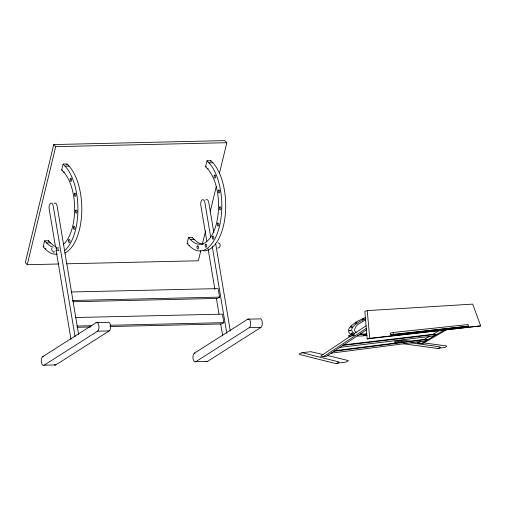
<?xml version="1.0" encoding="UTF-8"?>
<svg xmlns="http://www.w3.org/2000/svg" width="506" height="506" viewBox="0 0 506 506"><rect width="100%" height="100%" fill="white"/><g stroke="black" fill="none" stroke-linecap="round" stroke-linejoin="round"><path stroke-width="0.76" d="M219.427 173.368L226.815 142.705L224.86 140.617L53.744 144.558L25.3 262.627L27.254 264.714L58.797 263.987M27.254 264.714L55.698 146.645L53.744 144.558M57.235 254.189A46.78 22.802 88.7 0 1 45.148 248.819L43.187 246.732L44.61 240.831L48.5 240.742L50.455 242.823A40.094 19.544 88.7 0 0 55.628 246.624M63.389 244.398A40.094 19.544 88.7 0 0 74.66 209.218A40.094 19.544 88.7 0 0 63.636 172.072L61.675 169.991L63.098 164.083L66.988 163.995L68.942 166.082A46.78 22.802 88.7 0 1 81.7 213.627A46.78 22.802 88.7 0 1 64.774 253.044M48.323 241.476L48.5 240.742M66.811 164.735L66.988 163.995M189.769 245.486L189.042 245.505L187.087 243.418L188.504 237.516L192.394 237.428L194.355 239.515A40.094 19.544 88.7 0 0 203.387 244.177M188.504 237.516L190.465 239.604A40.094 19.544 88.7 0 0 216.6 222.956A40.094 19.544 88.7 0 0 207.53 168.757L205.575 166.676L206.992 160.769L210.882 160.68L212.836 162.768A46.78 22.802 88.7 0 1 225.189 215.607A46.78 22.802 88.7 0 1 203.475 250.856M192.217 238.162L192.394 237.428M210.705 161.42L210.882 160.68M200.774 250.805L198.377 260.773L66.684 263.803M202.438 243.905L205.575 230.869M210.192 211.704L216.29 186.404M51.928 247.908L51.631 249.603L52.466 251.159M56.615 250.47L56.906 248.769L56.229 247.371M350.392 336.237L320.659 356.072L323.429 356.73L326.402 356.332L366.414 329.925M352.315 334.953L366.066 325.782M323.429 356.73L366.281 328.331M42.719 356.673L96.102 322.67L107.772 322.398A4.453 2.169 88.7 0 1 110.536 325.352A4.453 2.169 88.7 0 1 109.195 330.911L55.812 364.921L44.142 365.187A4.453 2.169 88.7 0 1 41.378 362.239A4.453 2.169 88.7 0 1 42.719 356.673L43.446 356.654M44.142 365.187L97.531 331.183L109.195 330.911M71.169 291.981L218.162 288.597L219.585 297.111L217.536 298.42L72.908 301.753M75.445 317.528L222.438 314.144L223.861 322.657L221.811 323.966L110.378 326.534M194.393 353.182L247.776 319.172L259.445 318.906A4.453 2.169 88.7 0 1 262.209 321.854A4.453 2.169 88.7 0 1 260.868 327.42L207.485 361.429L195.816 361.695A4.453 2.169 88.7 0 1 193.052 358.748A4.453 2.169 88.7 0 1 194.393 353.182L195.12 353.163M195.816 361.695L249.205 327.692L260.868 327.42M350.601 330.684A2.138 0.525 -9.5 0 0 350.816 330.386L350.038 330.317A1.777 0.436 -9.5 0 0 349.285 330.823L350.601 330.684M420.625 341.582L417.823 343.226L421.03 343.663L423.117 343.378L445.995 330.038M424.357 339.381L429.227 336.522M432.965 334.321L438.892 330.835M334.985 350.664L425.616 339.222L427.273 339.425L424.433 341.088L331.177 353.175M343.783 344.858L434.218 334.175L435.932 334.352L433.022 336.06L339.956 347.382M421.03 343.663L443.933 330.266M365.56 319.798L357.957 324.479A57.108 14.105 -9.5 0 0 355.503 327.123L354.573 329.906A40.119 9.911 -9.5 0 0 356.142 332.398M365.477 318.805L359.671 321.595L355.13 324.694A57.842 14.288 -9.5 0 0 352.442 327.673C350.677 329.817 352.17 332.784 354.624 333.41M365.37 317.477L356.73 321.664L351.651 325.39A67.583 16.692 -9.5 0 0 349.38 328.046C347.16 330.639 349.039 334.251 352.049 334.94M367.236 310.627L364.851 311.367L367.166 338.9L480.7 325.877L472.699 304.119L367.236 310.627L369.734 338.286L367.166 338.9M393.162 332.48L390.556 333.1L390.822 334.972L468.505 326.149L467.974 324.561L393.162 332.48L393.447 334.358L390.822 334.972M336.711 363.422L338.837 362.328A6.875 1.701 -9.5 0 0 338.925 361.91L302.36 352.764L299.596 353.618A6.54 1.613 -9.5 0 0 299.35 354.073L299.811 354.542L335.288 363.466L345.775 362.087A1.366 0.335 -9.5 0 0 346.167 362.011L348.122 360.968A6.597 1.632 -9.5 0 0 348.198 360.55L327.603 355.535M438.107 348.394L444.255 347.477A2.163 0.531 -9.5 0 0 446.09 346.914A4.054 0.999 -9.5 0 0 445.792 345.819L423.889 342.935M334.074 351.265L427.273 339.425M301.835 352.714L310.709 351.683L323.03 354.491M396.925 342.847L394.516 342.227A4.225 1.044 -9.5 0 1 394.699 341.841L396.495 341.095A1.29 0.316 -9.5 0 1 397.065 341.025L402.902 340.298A1.499 0.373 -9.5 0 1 403.813 340.291L410.36 341.152M342.942 345.415L435.932 334.352M369.734 338.286L480.7 325.877M393.447 334.358L468.505 326.149M365.142 335.706L366.875 335.522M352.587 335.668L353.953 335.522M352.973 335.143L354.814 334.953M217.662 248.098C220.761 248.206 221.192 243.228 218.111 242.804M397.065 341.025L404.18 341.929M55.698 146.645L226.815 142.705M63.098 164.083L65.053 166.17L68.942 166.082M206.992 160.769L208.953 162.856L212.836 162.768M61.675 169.991L62.409 169.972M205.575 166.676L206.303 166.657M63.636 172.072L64.363 172.059M207.53 168.757L208.257 168.745M44.61 240.831L46.565 242.918L50.455 242.823M190.465 239.604L194.355 239.515M43.187 246.732L43.921 246.719M187.087 243.418L188.055 243.399M55.799 248.041L58.911 247.965M45.148 248.819L45.875 248.8M55.85 250.268L58.962 250.198M72.592 300.494L219.585 297.111M76.868 326.047L91.883 325.7M110.061 325.282L223.861 322.657M77.184 327.3L90.618 326.99M417.089 342.037L419.341 342.334M410.872 342.847L439.442 346.743A4.149 1.025 -9.5 0 1 439.72 347.85L438.354 348.337A1.752 0.43 -9.5 0 1 437.62 348.457L403.567 343.789M213.848 232.69L208.826 202.691A4.453 2.169 88.7 0 0 205.702 200.053M215.727 243.943L230.287 330.943M210.711 237.282L204.936 202.786A4.453 2.169 88.7 0 0 202.172 199.832A4.453 2.169 88.7 0 0 200.831 205.398L206.853 241.4M212.216 246.283L226.777 333.277M208.111 248.895L214.886 289.394M216.391 298.395L219.028 314.144M220.66 323.897L222.672 335.895M78.613 334.434L57.153 206.189A4.453 2.169 88.7 0 0 54.205 203.374M75.103 336.775L53.263 206.277A4.453 2.169 88.7 0 0 50.499 203.323A4.453 2.169 88.7 0 0 49.158 208.889L55.559 247.143M56.185 250.894L70.998 339.387M96.102 322.67A4.453 2.169 88.7 0 1 98.872 325.617A4.453 2.169 88.7 0 1 97.531 331.183M55.812 364.921A4.453 2.169 88.7 0 1 54.357 364.794M247.776 319.172A4.453 2.169 88.7 0 1 250.546 322.126A4.453 2.169 88.7 0 1 249.205 327.692M207.485 361.429A4.453 2.169 88.7 0 1 206.031 361.297M208.953 162.856A46.78 22.802 88.7 0 1 219.528 226.081A46.78 22.802 88.7 0 1 189.042 245.505M53.01 247.175A40.094 19.544 88.7 0 1 46.565 242.918M65.053 166.17A46.78 22.802 88.7 0 1 77.924 209.503A46.78 22.802 88.7 0 1 64.768 250.546M58.367 249.768A1.569 0.765 88.7 0 1 58.449 250.053M54.471 251.71A1.569 0.765 88.7 0 1 53.737 252.273A1.569 0.765 88.7 0 1 53.13 251.166M353.011 335.326A2.29 0.563 -9.5 0 1 350.993 336.148A2.29 0.563 -9.5 0 1 348.621 336.129M348.52 335.902A2.29 0.563 -9.5 0 1 350.494 335.086A2.29 0.563 -9.5 0 1 352.891 335.08M366.882 335.478A15.446 3.814 -9.5 0 1 357.274 335.952M359.671 334.371A13.181 3.257 -9.5 0 0 366.755 334.036A14.737 3.643 -9.5 0 1 360.455 333.859M356.793 322.777L356.793 322.809A2.201 0.544 -9.5 0 1 356.528 323.087L355.237 323.195A2.201 0.544 -9.5 0 1 355.503 322.917L356.793 322.777M363.675 334.94L363.618 334.978A2.157 0.531 -9.5 0 0 363.403 335.288L364.858 335.13A2.157 0.531 -9.5 0 0 365.073 334.814L363.675 334.94M351.075 326.863L351.012 326.901A2.169 0.538 -9.5 0 0 350.753 327.199L352.024 327.078A2.169 0.538 -9.5 0 0 352.284 326.781L351.075 326.863M351.537 333.201L351.512 333.214A2.037 0.506 -9.5 0 0 351.113 333.726L352.138 333.625A2.037 0.506 -9.5 0 0 352.543 333.112L351.537 333.201M362.884 318.894L362.808 318.919A1.297 0.323 -9.5 0 0 362.6 319.014A2.056 0.506 -9.5 0 0 362.264 319.495L363.194 319.406A1.284 0.316 -9.5 0 0 363.403 319.318A2.056 0.506 -9.5 0 0 363.738 318.831L362.884 318.894M197.074 246.624A1.569 0.765 88.7 0 0 197.776 248.99A1.569 0.765 88.7 0 0 198.403 246.637A1.569 0.765 88.7 0 0 197.074 246.624M205.297 244.803A1.569 0.765 88.7 0 0 205.91 247.263A1.569 0.765 88.7 0 0 206.625 245.018A1.569 0.765 88.7 0 0 205.297 244.803M212.393 236.884A1.569 0.765 88.7 0 0 213.108 239.224A1.569 0.765 88.7 0 0 213.722 236.859A1.569 0.765 88.7 0 0 212.393 236.884M217.39 223.722A1.569 0.765 88.7 0 0 218.086 226.093A1.569 0.765 88.7 0 0 218.718 223.747A1.569 0.765 88.7 0 0 217.39 223.722M219.477 207.492A1.569 0.765 88.7 0 0 220.173 209.857A1.569 0.765 88.7 0 0 220.799 207.504A1.569 0.765 88.7 0 0 219.477 207.492M218.371 190.541A1.569 0.765 88.7 0 0 218.984 192.995A1.569 0.765 88.7 0 0 219.693 190.756A1.569 0.765 88.7 0 0 218.371 190.541M214.152 175.74A1.569 0.765 88.7 0 0 214.867 178.08A1.569 0.765 88.7 0 0 215.48 175.715A1.569 0.765 88.7 0 0 214.152 175.74M68.5 240.198A1.569 0.765 88.7 0 0 69.214 242.538A1.569 0.765 88.7 0 0 69.828 240.173A1.569 0.765 88.7 0 0 68.5 240.198M73.496 227.036A1.569 0.765 88.7 0 0 74.186 229.401A1.569 0.765 88.7 0 0 74.825 227.061A1.569 0.765 88.7 0 0 73.496 227.036M75.577 210.806A1.569 0.765 88.7 0 0 76.279 213.171A1.569 0.765 88.7 0 0 76.906 210.819A1.569 0.765 88.7 0 0 75.577 210.806M74.471 193.855A1.569 0.765 88.7 0 0 75.09 196.309A1.569 0.765 88.7 0 0 75.799 194.07A1.569 0.765 88.7 0 0 74.471 193.855M70.258 179.054A1.569 0.765 88.7 0 0 70.973 181.395A1.569 0.765 88.7 0 0 71.586 179.029A1.569 0.765 88.7 0 0 70.258 179.054"/></g></svg>
